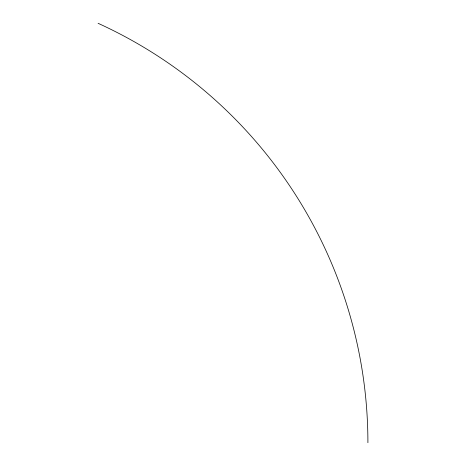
<?xml version="1.0" encoding="UTF-8"?>
<svg xmlns="http://www.w3.org/2000/svg" width="466" height="466" viewBox="0 0 466 466"><rect width="100%" height="100%" fill="white"/><g stroke="black" fill="none" stroke-linecap="round" stroke-linejoin="round"><path stroke-width="0.7" d="M98.093 23.3A460.868 460.868 0 0 1 367.907 442.7"/></g></svg>
